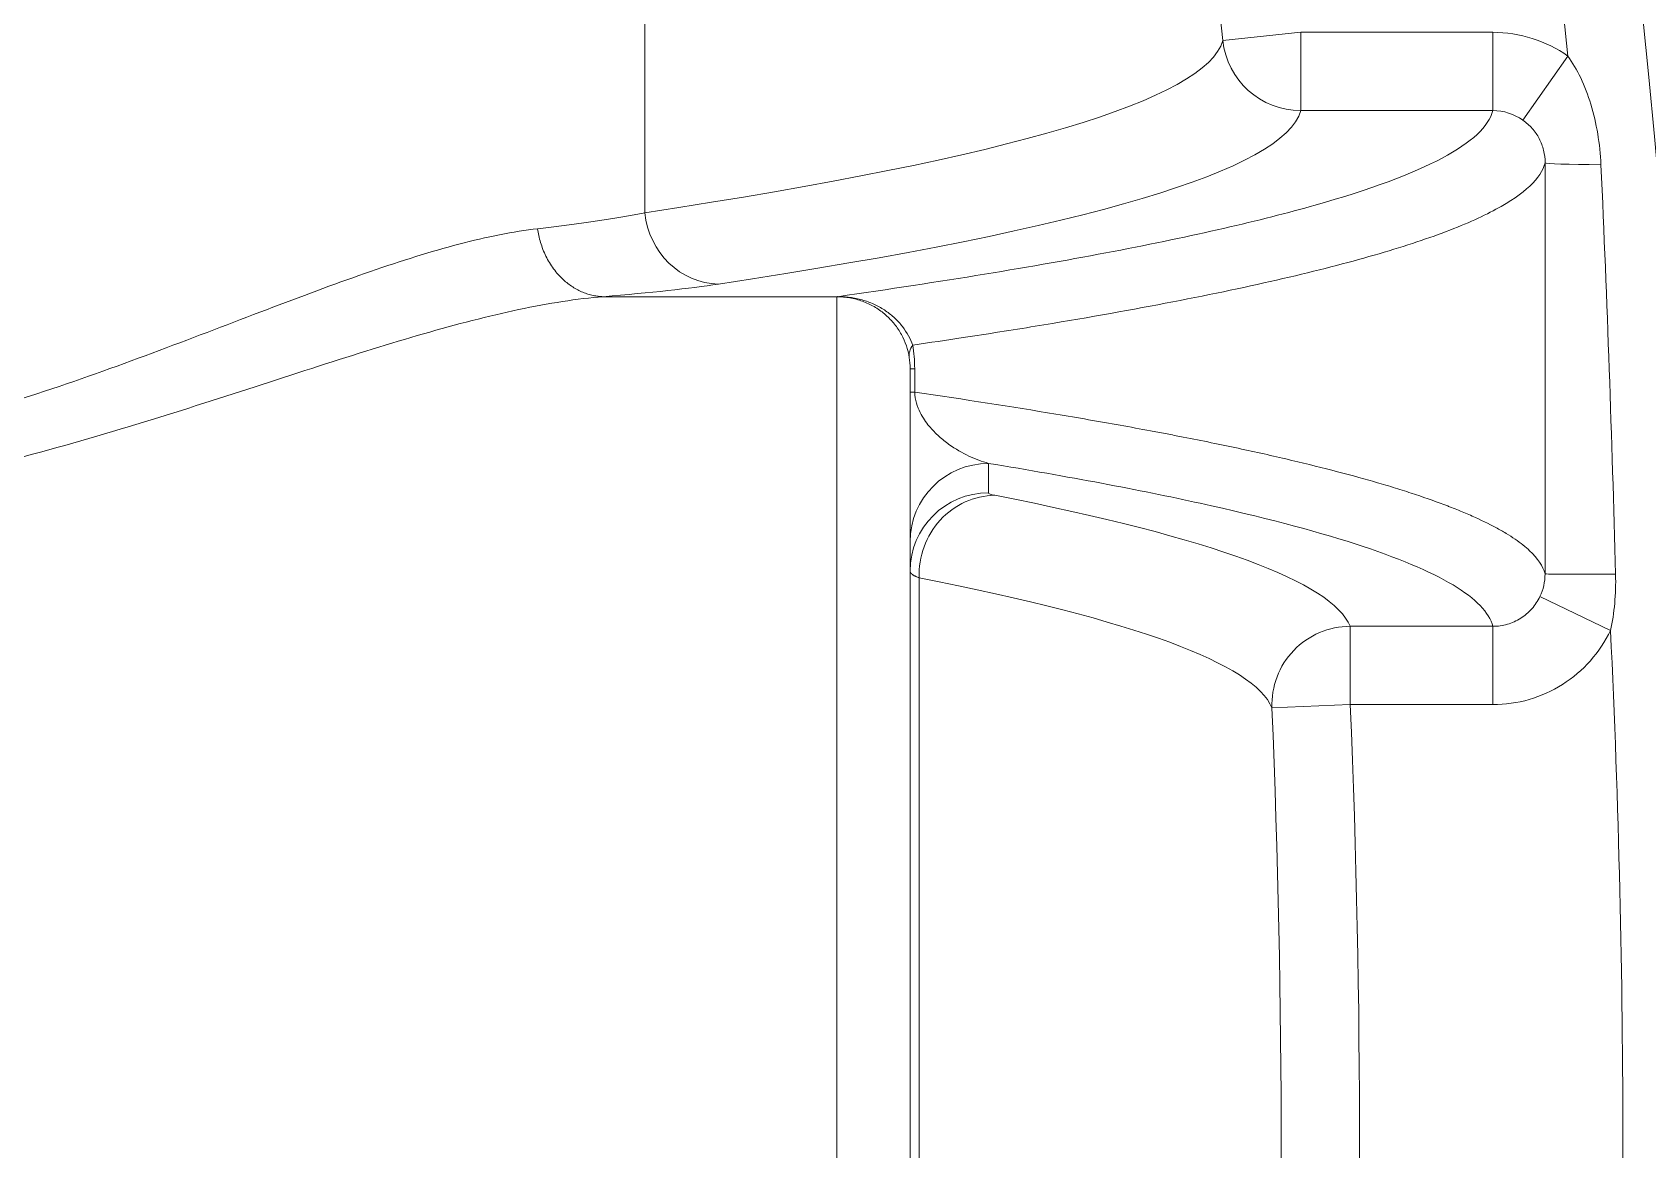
# Model space of a CAD drawing. Header units: millimetres. Extents: x 4664 to 8864, y -38 to 2932.
# Drawn here: x 8280.97 to 8307.89, y 2214.18 to 2232.79 of the extents above; entities that cross this region are included whole.
import ezdxf

# ---------------------------------------------------------------- set-up
doc = ezdxf.new("R2010")
doc.units = ezdxf.units.MM

msp = doc.modelspace()

# ---------------------------------------------------------------- linework, layer by layer
at = {"lineweight": 5}
for p, q in [((8291.178, 2229.786), (8291.178, 2274.303)), ((8300.807, 2232.653), (8302.105, 2232.79)), ((8302.105, 2232.79), (8305.306, 2232.79)), ((8302.105, 2232.79), (8302.105, 2231.486)), ((8305.306, 2232.79), (8305.306, 2231.486)), ((8306.557, 2232.394), (8305.806, 2231.327)), ((8305.306, 2231.486), (8302.105, 2231.486)), ((8294.379, 2228.386), (8294.379, 2199.975)), ((8295.674, 2227.187), (8295.598, 2227.187)), ((8295.598, 2201.174), (8295.598, 2227.187)), ((8295.674, 2227.187), (8295.674, 2226.798)), ((8295.674, 2226.798), (8295.598, 2226.798)), ((8296.904, 2225.611), (8296.904, 2225.121)), ((8295.748, 2204.657), (8295.748, 2223.704)), ((8307.267, 2222.828), (8306.09, 2223.392)), ((8302.931, 2221.593), (8302.931, 2222.897)), ((8302.931, 2222.897), (8305.306, 2222.897)), ((8305.306, 2221.593), (8305.306, 2222.897)), ((8302.931, 2221.593), (8301.626, 2221.539)), ((8305.306, 2221.593), (8302.931, 2221.593))]:
    msp.add_line(p, q, dxfattribs=at)
for radius, start, end in [(182.774, 339.96842, 20.03158), (181.468, 5.76036, 20.03158), (175.775, 6.0323, 20.00117), (181.468, 357.26879, 2.73121), (175.775, 357.60091, 2.39909), (177.081, 357.60091, 2.39909)]:
    msp.add_arc((8126.005, 2214.181), radius, start, end, dxfattribs=at)
at = {"lineweight": 5, "extrusion": (0, 0, -1)}
for centre, major_axis, ratio, start_param, end_param in [((8126.005, 2232.783), (-174.819, 0), 0.052336, 3.15581, 3.475337), ((8302.105, 2232.79), (1.26, -0.342), 0.998529, 1.305906, 2.770549), ((8126.005, 2231.617), (176.118, 0), 0.052336, 0.014217, 0.333745), ((8307.483, 2230.618), (-1.306, 0), 0.027253, 5.003538, 6.269598), ((8292.405, 2229.901), (0.195, -1.291), 0.943527, 0.158639, 1.623282), ((8294.386, 2227.518), (0.124, -0.862), 0.938236, 3.293437, 3.320248), ((8294.441, 2229.689), (-0.028, -1.306), 0.064701, 0.053743, 0.061654), ((8296.873, 2227.581), (-1.29, -0.206), 0.402371, 0.002896, 0.377644), ((8296.904, 2224.306), (-1.306, 0), 0.99863, 0, 1.570796), ((8296.904, 2223.817), (-1.306, 0), 0.99863, 0, 1.570796), ((8297.009, 2223.775), (-0.252, -1.281), 0.964976, 1.329175, 2.940748), ((8126.005, 2222.695), (-176.968, 0), 0.052336, 2.881242, 3.119747), ((8126.005, 2221.338), (175.663, 0), 0.052336, 6.022835, 6.26134), ((8307.482, 2223.77), (-1.306, 0), 0.005324, 4.81266, 6.269063), ((8302.931, 2221.593), (-1.205, -0.503), 0.998391, 0.354131, 1.965704)]:
    msp.add_ellipse(centre, major_axis=major_axis, ratio=ratio, start_param=start_param, end_param=end_param, dxfattribs=at)
at = {"lineweight": 5}
for points in [[(8305.306, 2232.79), (8305.755, 2232.79), (8306.193, 2232.65), (8306.557, 2232.394)], [(8305.806, 2231.327), (8305.661, 2231.43), (8305.485, 2231.486), (8305.306, 2231.486)], [(8306.176, 2223.77), (8306.176, 2226.053), (8306.176, 2228.336), (8306.177, 2230.618)], [(8307.108, 2230.584), (8307.21, 2228.316), (8307.291, 2226.041), (8307.351, 2223.763)], [(8289.392, 2229.519), (8290.129, 2229.602), (8290.723, 2229.691), (8291.178, 2229.786)], [(8292.405, 2228.597), (8291.916, 2228.523), (8291.278, 2228.453), (8290.485, 2228.387)], [(8294.386, 2228.387), (8293.086, 2228.387), (8291.785, 2228.387), (8290.485, 2228.387)], [(8294.379, 2228.386), (8294.381, 2228.386), (8294.384, 2228.387), (8294.386, 2228.387)], [(8295.598, 2227.187), (8295.598, 2227.253), (8295.592, 2227.317), (8295.583, 2227.376)], [(8295.643, 2227.581), (8295.663, 2227.456), (8295.674, 2227.324), (8295.674, 2227.187)], [(8296.904, 2225.121), (8296.904, 2225.107), (8296.939, 2225.093), (8297.009, 2225.079)], [(8306.09, 2223.392), (8306.147, 2223.51), (8306.176, 2223.638), (8306.176, 2223.77)], [(8307.351, 2223.763), (8307.36, 2223.435), (8307.331, 2223.118), (8307.267, 2222.828)]]:
    msp.add_open_spline(points, degree=3, dxfattribs=at)
for points, knots in [([(8306.557, 2232.394), (8306.634, 2232.286), (8306.705, 2232.165), (8306.834, 2231.895), (8306.891, 2231.746), (8306.986, 2231.435), (8307.025, 2231.268), (8307.082, 2230.93), (8307.1, 2230.758), (8307.108, 2230.584)], [0, 0, 0, 0, 0.25, 0.25, 0.5, 0.5, 0.75, 0.75, 1, 1, 1, 1]), ([(8294.386, 2228.387), (8295.25, 2228.511), (8296.07, 2228.636), (8297.602, 2228.887), (8298.317, 2229.013), (8300.311, 2229.395), (8301.434, 2229.653), (8303.263, 2230.171), (8303.968, 2230.433), (8304.955, 2230.958), (8305.237, 2231.222), (8305.306, 2231.486)], [0, 0, 0, 0, 0.125, 0.125, 0.25, 0.25, 0.5, 0.5, 0.75, 0.75, 1, 1, 1, 1]), ([(8306.177, 2230.618), (8306.177, 2230.688), (8306.169, 2230.757), (8306.136, 2230.892), (8306.111, 2230.958), (8306.047, 2231.08), (8306.007, 2231.137), (8305.915, 2231.241), (8305.864, 2231.287), (8305.806, 2231.327)], [0, 0, 0, 0, 0.25, 0.25, 0.5, 0.5, 0.75, 0.75, 1, 1, 1, 1]), ([(8306.177, 2230.618), (8306.11, 2230.359), (8305.836, 2230.1), (8305.113, 2229.71), (8304.814, 2229.578), (8304.108, 2229.315), (8303.702, 2229.184), (8302.783, 2228.923), (8302.27, 2228.793), (8301.139, 2228.534), (8300.52, 2228.405), (8299.178, 2228.148), (8298.456, 2228.021), (8297.294, 2227.831), (8296.894, 2227.768), (8296.208, 2227.664), (8295.928, 2227.622), (8295.643, 2227.581)], [0, 0, 0, 0, 0.250528, 0.250528, 0.379054, 0.379054, 0.507579, 0.507579, 0.636105, 0.636105, 0.76463, 0.76463, 0.893156, 0.893156, 0.957418, 0.957418, 1, 1, 1, 1]), ([(8274.819, 2225.652), (8275.586, 2225.652), (8276.337, 2225.708), (8277.811, 2225.913), (8278.534, 2226.061), (8279.957, 2226.423), (8280.64, 2226.632), (8281.955, 2227.072), (8282.588, 2227.303), (8283.815, 2227.764), (8284.412, 2227.995), (8285.549, 2228.427), (8286.09, 2228.628), (8287.122, 2228.984), (8287.614, 2229.139), (8288.546, 2229.384), (8288.988, 2229.474), (8289.392, 2229.519)], [0, 0, 0, 0, 0.125, 0.125, 0.25, 0.25, 0.375, 0.375, 0.5, 0.5, 0.625, 0.625, 0.75, 0.75, 0.875, 0.875, 1, 1, 1, 1]), ([(8290.485, 2228.387), (8290.051, 2228.354), (8289.576, 2228.278), (8288.573, 2228.065), (8288.045, 2227.928), (8286.935, 2227.608), (8286.354, 2227.426), (8285.131, 2227.034), (8284.489, 2226.823), (8283.17, 2226.401), (8282.49, 2226.188), (8281.076, 2225.784), (8280.342, 2225.592), (8278.813, 2225.257), (8278.035, 2225.12), (8276.451, 2224.931), (8275.644, 2224.879), (8274.819, 2224.879)], [0, 0, 0, 0, 0.125, 0.125, 0.25, 0.25, 0.375, 0.375, 0.5, 0.5, 0.625, 0.625, 0.75, 0.75, 0.875, 0.875, 1, 1, 1, 1]), ([(8294.379, 2228.386), (8294.38, 2228.386), (8294.381, 2228.386), (8294.391, 2228.386), (8294.4, 2228.386), (8294.408, 2228.386)], [0, 0, 0, 0, 0.093825, 0.093825, 1, 1, 1, 1]), ([(8294.409, 2228.386), (8294.4, 2228.386), (8294.391, 2228.386), (8294.381, 2228.386), (8294.38, 2228.386), (8294.379, 2228.386)], [0, 0, 0, 0, 0.906175, 0.906175, 1, 1, 1, 1]), ([(8294.408, 2228.386), (8294.444, 2228.387), (8294.48, 2228.385), (8294.55, 2228.38), (8294.585, 2228.377), (8294.689, 2228.362), (8294.757, 2228.346), (8294.891, 2228.306), (8294.954, 2228.281), (8295.076, 2228.223), (8295.135, 2228.189), (8295.245, 2228.114), (8295.296, 2228.073), (8295.389, 2227.985), (8295.432, 2227.938), (8295.546, 2227.791), (8295.603, 2227.686), (8295.643, 2227.581)], [0, 0, 0, 0, 0.0625, 0.0625, 0.125, 0.125, 0.25, 0.25, 0.375, 0.375, 0.5, 0.5, 0.625, 0.625, 0.75, 0.75, 1, 1, 1, 1]), ([(8295.583, 2227.376), (8295.562, 2227.507), (8295.519, 2227.635), (8295.419, 2227.817), (8295.38, 2227.875), (8295.293, 2227.984), (8295.244, 2228.035), (8295.138, 2228.128), (8295.08, 2228.171), (8294.959, 2228.244), (8294.895, 2228.276), (8294.761, 2228.328), (8294.692, 2228.348), (8294.587, 2228.369), (8294.552, 2228.375), (8294.481, 2228.383), (8294.445, 2228.385), (8294.409, 2228.386)], [0, 0, 0, 0, 0.25, 0.25, 0.375, 0.375, 0.5, 0.5, 0.625, 0.625, 0.75, 0.75, 0.875, 0.875, 0.9375, 0.9375, 1, 1, 1, 1]), ([(8295.674, 2226.798), (8295.676, 2226.734), (8295.688, 2226.67), (8295.721, 2226.557), (8295.742, 2226.506), (8295.787, 2226.415), (8295.812, 2226.373), (8295.863, 2226.297), (8295.889, 2226.263), (8295.968, 2226.166), (8296.023, 2226.111), (8296.133, 2226.012), (8296.189, 2225.967), (8296.355, 2225.848), (8296.466, 2225.785), (8296.686, 2225.682), (8296.795, 2225.641), (8296.904, 2225.611)], [0, 0, 0, 0, 0.0625, 0.0625, 0.125, 0.125, 0.1875, 0.1875, 0.25, 0.25, 0.375, 0.375, 0.5, 0.5, 0.75, 0.75, 1, 1, 1, 1]), ([(8295.674, 2226.798), (8296.507, 2226.676), (8297.684, 2226.493), (8298.93, 2226.277), (8299.52, 2226.169), (8299.766, 2226.122), (8299.929, 2226.091), (8300.009, 2226.076), (8300.408, 2225.998), (8300.714, 2225.936), (8301.303, 2225.811), (8301.585, 2225.748), (8302.394, 2225.559), (8302.884, 2225.433), (8303.433, 2225.275), (8303.54, 2225.243), (8303.747, 2225.18), (8304.049, 2225.084), (8304.322, 2224.989), (8304.512, 2224.917), (8304.533, 2224.909), (8304.575, 2224.893), (8304.637, 2224.869), (8304.777, 2224.813), (8305.04, 2224.702), (8305.238, 2224.606), (8305.387, 2224.525), (8305.416, 2224.509), (8305.472, 2224.477), (8305.554, 2224.429), (8305.729, 2224.317), (8306.013, 2224.092), (8306.141, 2223.899), (8306.176, 2223.77)], [0, 0, 0, 0, 0.125, 0.1875, 0.21875, 0.234375, 0.234375, 0.25, 0.25, 0.3125, 0.3125, 0.375, 0.375, 0.5, 0.5, 0.53125, 0.53125, 0.5625, 0.625, 0.625, 0.632812, 0.632812, 0.640625, 0.65625, 0.6875, 0.75, 0.75, 0.765625, 0.765625, 0.78125, 0.8125, 0.875, 1, 1, 1, 1]), ([(8305.306, 2222.897), (8305.246, 2223.127), (8305.025, 2223.357), (8304.26, 2223.815), (8303.716, 2224.043), (8302.311, 2224.497), (8301.448, 2224.723), (8299.41, 2225.17), (8298.235, 2225.391), (8296.904, 2225.611)], [0, 0, 0, 0, 0.25, 0.25, 0.5, 0.5, 0.75, 0.75, 1, 1, 1, 1]), ([(8305.306, 2222.897), (8305.388, 2222.897), (8305.47, 2222.909), (8305.627, 2222.954), (8305.701, 2222.988), (8305.84, 2223.075), (8305.901, 2223.128), (8306.01, 2223.25), (8306.056, 2223.319), (8306.09, 2223.392)], [0, 0, 0, 0, 0.25, 0.25, 0.5, 0.5, 0.75, 0.75, 1, 1, 1, 1]), ([(8307.267, 2222.828), (8307.091, 2222.462), (8306.813, 2222.147), (8306.119, 2221.709), (8305.717, 2221.593), (8305.306, 2221.593)], [0, 0, 0, 0, 0.5, 0.5, 1, 1, 1, 1])]:
    msp.add_open_spline(points, degree=3, knots=knots, dxfattribs=at)
for points, weights, degree in [([(8289.392, 2229.519), (8289.542, 2228.418), (8290.485, 2228.387)], [1, 0.76132717558, 1], 2), ([(8295.748, 2223.704), (8295.648, 2223.742), (8295.598, 2223.779), (8295.598, 2223.817)], [0.99999998708, 0.999999987287, 0.999999987491, 0.999999987692], 3)]:
    msp.add_rational_spline(points, weights, degree=degree, dxfattribs=at)

doc.saveas('drawing.dxf')
